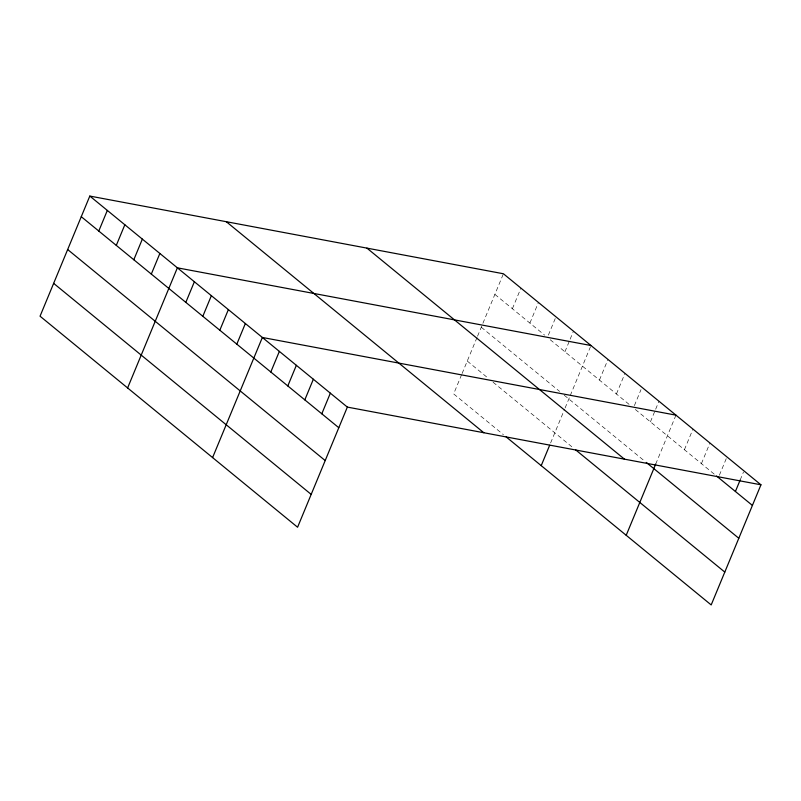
<?xml version="1.0" encoding="UTF-8"?>
<svg xmlns="http://www.w3.org/2000/svg" width="801" height="801" viewBox="0 0 801 801"><rect width="100%" height="100%" fill="white"/><g stroke="black" fill="none" stroke-linecap="round" stroke-linejoin="round"><path stroke-width="0.6" stroke-dasharray="4 3" d="M461.626 374.648L453.656 393.902L503.428 434.683M462.097 373.516L477.066 337.371M477.536 336.25L503.418 273.762M512.39 308.735L520.93 288.12M529.902 323.083L538.442 302.468M548.365 335.148L555.483 317.967M564.925 351.789L569.671 340.335M570.142 339.183L573.466 331.163M550.597 443.003L564.635 409.131M565.095 407.999L569.771 396.715M570.242 395.584L590.978 345.521M599.438 380.064L607.979 359.449M616.43 393.992L624.97 373.376M634.382 405.636L641.02 389.596M650.422 421.857L655.168 410.392M655.649 409.251L658.963 401.231M655.699 464.089L675.964 415.158M684.424 449.711L692.965 429.086M701.416 463.639L709.956 443.013M719.368 475.273L726.477 458.092M740.154 480.039L743.478 472.019M494.878 294.388L544.65 335.168M550.177 339.704L629.646 404.825M635.313 409.471L714.632 474.472M481.271 327.229L559.619 391.429M564.224 395.203L645.326 461.656M467.263 361.061L488.46 378.432M493.066 382.207L571.814 446.738"/><path stroke-width="1.2" d="M89.812 196.065L40.05 316.195L297.582 527.238L347.344 407.098L89.812 196.065L503.418 273.762L760.95 484.805L711.188 604.935L506.192 436.945M98.783 231.038L107.324 210.423M116.295 245.386L124.836 224.771M133.807 259.744L142.348 239.119M151.319 274.092L159.86 253.466M127.609 387.954L177.371 267.824L590.978 345.521M185.822 302.367L194.373 281.752M202.823 316.295L211.364 295.679M219.824 330.222L228.365 309.607M236.816 344.15L245.356 323.534M212.595 457.591L262.358 337.461L675.964 415.158M270.808 372.014L279.359 351.389M287.809 385.942L296.35 365.316M304.811 399.869L313.351 379.243M321.802 413.797L330.342 393.171M541.216 465.651L549.656 445.266M626.202 535.288L655.699 464.089M735.408 491.494L740.154 480.039M347.344 407.098L760.95 484.805M716.525 476.014L752.409 505.421M646.267 462.427L738.802 538.262M366.928 248.13L624.46 459.163M575.599 449.832L724.795 572.094M226.303 221.707L483.834 432.74M81.271 216.691L338.803 427.724M67.664 249.532L325.196 460.565M53.657 283.364L311.188 494.397"/></g></svg>
